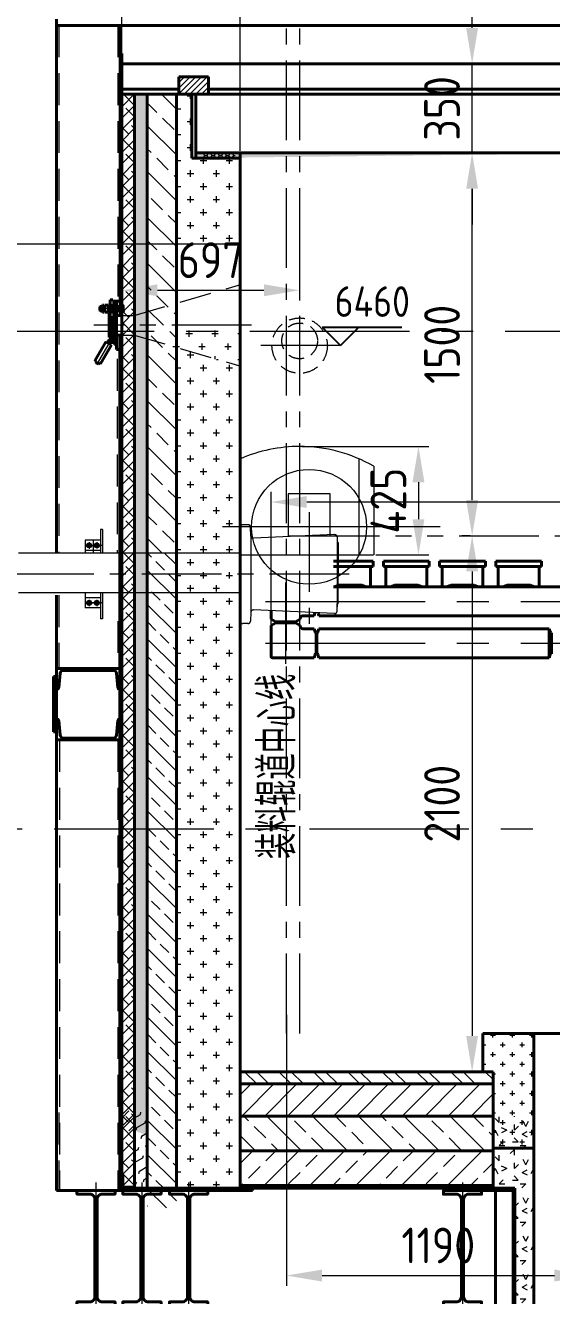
# Model space of a CAD drawing. Header units: millimetres. Extents: x 52110 to 400893, y -153728 to 31997.
# Drawn here: x 164825 to 166886, y -20958 to -15980 of the extents above; entities that cross this region are included whole.
import ezdxf
from ezdxf.enums import TextEntityAlignment as Align

# ---------------------------------------------------------------- set-up
doc = ezdxf.new("R2010")
doc.units = ezdxf.units.MM
doc.header["$LTSCALE"] = 500
for name, pattern in [('CENTER', [2, 1.25, -0.25, 0.25, -0.25]), ('DASHED2', [0.375, 0.25, -0.125]), ('PHANTOM2', [1.25, 0.625, -0.125, 0.125, -0.125, 0.125, -0.125])]:
    doc.linetypes.add(name, pattern=pattern)
for name, color, linetype, lineweight in [('2D', 4, 'PHANTOM2', 20), ('BIAOZHU', 3, 'Continuous', 25), ('POU', 4, 'Continuous', 20), ('SHI', 7, 'Continuous', 40), ('WEN', 3, 'Continuous', 20), ('XU', 6, 'DASHED2', 20), ('ZHONG', 1, 'CENTER', 20)]:
    doc.layers.add(name, color=color, linetype=linetype, lineweight=lineweight)
doc.styles.add('GB', font='gbenor.shx', dxfattribs={"bigfont": 'gbcbig.shx'})
doc.dimstyles.new('ISO-25$0', dxfattribs={"dimscale": 40, "dimtxt": 3.5, "dimasz": 3.5, "dimexe": 1, "dimexo": 0.2, "dimgap": 1.2, "dimtad": 1, "dimtoh": 1, "dimdec": 1, "dimzin": 9, "dimdsep": 46, "dimtxsty": 'GB', "dimcen": 0, "dimclrd": 3, "dimclre": 3, "dimclrt": 256, "dimadec": 0, "dimazin": 2, "dimtfac": 1, "dimtdec": 1, "dimtix": 1, "dimtmove": 0, "dimatfit": 3, "dimldrblk": 'DOTSMALL', "dimfxl": 0, "dimlwd": -1, "dimlwe": 20, "dimarcsym": 0})
pattern_1 = [(0, (-3197.093, -0.007), (50.8, 50.8), [25.4, -76.2]), (90, (-3184.393, -12.707), (-50.8, 50.8), [25.4, -76.2])]
pattern_2 = [(45, (-2252.093, -89595.41), (-22.4506403, 22.4506403), []), (135, (-2252.093, -89595.41), (-67.351921, 22.4506403), [79.375, -47.625])]
pattern_3 = [(135, (-3197.09, -0.007), (-89.80256, -89.80256), []), (135, (-3197.09, 89.8), (-89.80256, -89.80256), [63.5, -31.75])]

# ---------------------------------------------------------------- blocks, each defined once
blk = doc.blocks.new('A$C46F31751')
at = {"layer": 'POU'}
h = blk.add_hatch(dxfattribs=at)
h.set_pattern_fill('CROSS', color=256, scale=6, style=0)
h.set_pattern_definition([(0, (-168899.5, -68438.25), (38.1, 38.1), [19.05, -57.15]), (90, (-168889.977, -68447.775), (-38.1, 38.1), [19.05, -57.15])])
h.paths.add_polyline_path([(245, 1216.7), (45, 1216.7), (45, 1066.7), (85, 1066.7), (85, 766.7), (245, 766.7)])
h.paths.add_polyline_path([(985, 766.7), (1145, 766.7), (1145, 1066.7), (1185, 1066.7), (1185, 1216.7), (985, 1216.7)])
h = blk.add_hatch(dxfattribs=at)
h.set_pattern_fill('GEOL6', color=256, scale=150, style=0, pattern_type=2)
h.set_pattern_definition([(0, (-168869.5, -68370.25), (150, 150), [22.5, -60, 22.5, -45]), (0, (-168817, -68355.25), (150, 150), [22.5, -127.5]), (90, (-168809.5, -68310.25), (-150, 150), [22.5, -30, 22.5, -75]), (90, (-168869.5, -68280.25), (-150, 150), [22.5, -127.5]), (45, (-168809.5, -68310.25), (2e-14, 150), [22.5, -104.77922, 22.5, -62.352814]), (135, (-168794.5, -68355.25), (-150, 2e-14), [22.5, -83.56602, 22.5, -83.56602]), (225, (-168809.5, -68235.25), (-3e-14, -150), [22.5, -189.63203]), (225, (-168764.5, -68370.25), (-3e-14, -150), [22.5, -189.63203]), (26.56505, (-168779.5, -68325.25), (150, 6e-08), [22.5, -312.9102]), (63.43495, (-168764.5, -68295.25), (6e-08, 150), [22.5, -312.9102]), (116.56505, (-168764.5, -68295.25), (-6e-08, 150), [22.5, -312.9102]), (153.43495, (-168839.5, -68310.25), (-150, 6e-08), [22.5, -312.9102]), (206.56505, (-168839.5, -68310.25), (-150, -6e-08), [22.5, -312.9102]), (243.43495, (-168884.5, -68310.25), (-6e-08, -150), [22.5, -312.9102]), (296.56505, (-168884.5, -68310.25), (6e-08, -150), [22.5, -312.9102]), (333.43495, (-168779.5, -68325.25), (150, -6e-08), [22.5, -312.9102])])
h.paths.add_polyline_path([(245, 892.7), (85, 892.7), (85, 610.7), (170, 610.7), (170, 10.7), (245, 10.7)])
h.paths.add_polyline_path([(985, 10.7), (1060, 10.7), (1060, 610.7), (1145, 610.7), (1145, 892.7), (985, 892.7)])
at = {"layer": 'SHI'}
for p, q in [((45, 1216.7), (45, 1066.7)), ((395, 1216.7), (45, 1216.7)), ((245, 1216.7), (245, 15.7)), ((1185, 1216.7), (535, 1216.7)), ((985, 1216.7), (985, 15.7)), ((1185, 1216.7), (1185, 1066.7)), ((45, 1066.7), (85, 1066.7)), ((85, 1066.7), (85, 610.7)), ((1145, 1066.7), (1145, 610.7)), ((1185, 1066.7), (1145, 1066.7)), ((245, 766.7), (85, 766.7)), ((985, 766.7), (1145, 766.7)), ((-25, 610.7), (-25, 600.7)), ((-25, 610.7), (170, 610.7)), ((-25, 600.7), (164, 600.7)), ((94, 5.7), (94, 600.7)), ((164, 15.7), (164, 610.7)), ((170, 15.7), (170, 610.7)), ((1060, 15.7), (1060, 610.7)), ((1255, 610.7), (1060, 610.7)), ((1066, 15.7), (1066, 610.7)), ((1255, 600.7), (1066, 600.7)), ((1136, 5.7), (1136, 600.7)), ((1255, 610.7), (1255, 600.7)), ((395, 15.7), (94, 15.7)), ((395, 5.7), (94, 5.7)), ((1136, 15.7), (535, 15.7)), ((1136, 5.7), (535, 5.7)), ((844.5, 5.7), (1136, 5.7))]:
    blk.add_line(p, q, dxfattribs=at)
for points in [[(-35, 150.7), (40, 150.7), (40, 164.7), (-10.5, 164.7, -0.414214), (-30.5, 184.7), (-30.5, 566.7, -0.414214), (-10.5, 586.7), (40, 586.7), (40, 600.7), (-35, 600.7), (-110, 600.7), (-110, 586.7), (-59.5, 586.7, -0.414214), (-39.5, 566.7), (-39.5, 184.7, -0.414214), (-59.5, 164.7), (-110, 164.7), (-110, 150.7)], [(1265, 150.7), (1190, 150.7), (1190, 164.7), (1240.5, 164.7, 0.414214), (1260.5, 184.7), (1260.5, 566.7, 0.414214), (1240.5, 586.7), (1190, 586.7), (1190, 600.7), (1265, 600.7), (1340, 600.7), (1340, 586.7), (1289.5, 586.7, 0.414214), (1269.5, 566.7), (1269.5, 184.7, 0.414214), (1289.5, 164.7), (1340, 164.7), (1340, 150.7)]]:
    blk.add_lwpolyline(points, format="xyb", close=True, dxfattribs=at)
at = {"layer": 'ZHONG'}
for p, q in [((-35, 632.7), (-35, 118.3)), ((1265, 632.7), (1265, 118.3))]:
    blk.add_line(p, q, dxfattribs=at)
blk = doc.blocks.new('hk')
at = {"layer": 'SHI'}
for p, q in [((211379.2, 79596.7), (211199.2, 79596.7)), ((211199.2, 79596.7), (211199.2, 79576.7)), ((211199.2, 79596.7), (211199.2, 79576.7)), ((211379.2, 79596.7), (211379.2, 79576.7)), ((211379.2, 79576.7), (211199.2, 79576.7)), ((211209.2, 79576.7), (211209.2, 79496.7)), ((211369.2, 79576.7), (211369.2, 79496.7)), ((211229.2, 79496.7), (211209.2, 79496.7)), ((211229.2, 79496.7), (211244.2, 79502.7)), ((211334.2, 79502.7), (211244.2, 79502.7)), ((211349.2, 79496.7), (211334.2, 79502.7)), ((211349.2, 79496.7), (211369.2, 79496.7))]:
    blk.add_line(p, q, dxfattribs=at)
blk = doc.blocks.new('sl')
at = {"layer": 'SHI'}
for p, q in [((211843.72, 79696.7), (211687.72, 79696.7)), ((211843.72, 79696.7), (211843.72, 79676.7)), ((211843.72, 79676.7), (211687.72, 79676.7)), ((211833.72, 79676.7), (211833.72, 79596.7)), ((211687.72, 79596.7), (211774.22, 79596.7)), ((211693.72, 79596.7), (211708.72, 79602.7)), ((211703.72, 79596.7), (224473.72, 79596.7)), ((211798.72, 79602.7), (211708.72, 79602.7)), ((211813.72, 79596.7), (211798.72, 79602.7)), ((211813.72, 79596.7), (211833.72, 79596.7)), ((211919.22, 79596.7), (212374.22, 79596.7)), ((211443.72, 79502.18), (211443.72, 79470.09)), ((211615.78, 79494.55), (211612.6, 79482.7)), ((211627.81, 79494.02), (211630.84, 79482.7)), ((211627.81, 79494.02), (211630.84, 79482.7)), ((211461.72, 79459.7), (211443.72, 79470.09)), ((211461.72, 79455.7), (211443.72, 79445.31)), ((211443.72, 79445.31), (211443.72, 79323.7)), ((211461.72, 79459.7), (211539.72, 79459.7)), ((211463.72, 79459.7), (211461.72, 79459.7)), ((211461.72, 79455.7), (211539.72, 79455.7)), ((211463.72, 79455.7), (211461.72, 79455.7)), ((211537.72, 79459.7), (211539.72, 79459.7)), ((211537.72, 79455.7), (211539.72, 79455.7)), ((211539.72, 79459.7), (211557.72, 79470.09)), ((211539.72, 79455.7), (211557.72, 79445.31)), ((211557.72, 79470.09), (211557.72, 79472.7)), ((211557.72, 79442.7), (211557.72, 79445.31)), ((211567.72, 79482.7), (211612.6, 79482.7)), ((224473.72, 79482.7), (211630.84, 79482.7)), ((211612.6, 79432.7), (211567.72, 79432.7)), ((211615.93, 79420.28), (211612.6, 79432.7)), ((211620.72, 79334.7), (211620.72, 79416.7)), ((211622.72, 79334.7), (211622.72, 79416.7)), ((211622.72, 79334.7), (211622.72, 79416.7)), ((211627.52, 79420.28), (211630.84, 79432.7)), ((211627.52, 79420.28), (211630.84, 79432.7)), ((212533.6, 79432.7), (211630.84, 79432.7)), ((212536.86, 79420.53), (212533.6, 79432.7)), ((212536.86, 79420.53), (212533.6, 79432.7)), ((212533.6, 79432.7), (212533.6, 79318.7)), ((212541.72, 79334.7), (212541.72, 79416.7)), ((211448.72, 79318.7), (211612.6, 79318.7)), ((211615.93, 79331.12), (211612.6, 79318.7)), ((211627.52, 79331.12), (211630.84, 79318.7)), ((211627.52, 79331.12), (211630.84, 79318.7)), ((212533.6, 79318.7), (211630.84, 79318.7)), ((212536.86, 79330.87), (212533.6, 79318.7))]:
    blk.add_line(p, q, dxfattribs=at)
for centre, radius, start, end in [((211567.72, 79472.7), 10, 90, 180), ((211567.72, 79442.7), 10, 180, 270), ((211620.72, 79421.7), 5, 193.51865, 270), ((211622.72, 79421.7), 5, 270, 346.48135), ((211622.72, 79421.7), 5, 270, 346.48135), ((212541.72, 79421.7), 5, 193.51865, 270), ((212541.72, 79421.7), 5, 193.51865, 270), ((211448.72, 79323.7), 5, 180, 270), ((211620.72, 79329.7), 5, 90, 166.48135), ((211622.72, 79329.7), 5, 13.51865, 90), ((211622.72, 79329.7), 5, 13.51865, 90), ((212541.72, 79329.7), 5, 90, 166.48135)]:
    blk.add_arc(centre, radius, start, end, dxfattribs=at)
at = {"layer": 'ZHONG'}
for p, q in [((211500.72, 79614.26), (211500.72, 79301.73)), ((211500.72, 79596.7), (211500.72, 79294.96)), ((211434.03, 79375.7), (211628.65, 79375.7)), ((212494.45, 79375.7), (212893, 79375.7))]:
    blk.add_line(p, q, dxfattribs=at)
at = {"layer": 'ZHONG', "color": 1}
for p, q in [((211422.03, 79539.7), (224571.87, 79539.7)), ((211422.03, 79375.7), (224686.72, 79375.7))]:
    blk.add_line(p, q, dxfattribs=at)
at = {"layer": 'SHI'}
for p in [(684.52, 100), (904.52, 100), (1124.52, 100)]:
    blk.add_blockref('hk', p, dxfattribs=at)
blk = doc.blocks.new('zll')
at = {"layer": 'SHI'}
blk.add_lwpolyline([(166972.5, 60829.5), (166897.5, 60829.5), (166897.5, 60843.5), (166948, 60843.5, 0.414214), (166968, 60863.5), (166968, 61245.5, 0.414214), (166948, 61265.5), (166897.5, 61265.5), (166897.5, 61279.5), (166972.5, 61279.5), (167047.5, 61279.5), (167047.5, 61265.5), (166997, 61265.5, 0.414214), (166977, 61245.5), (166977, 60863.5, 0.414214), (166997, 60843.5), (167047.5, 60843.5), (167047.5, 60829.5)], format="xyb", close=True, dxfattribs=at)
at = {"layer": 'ZHONG'}
blk.add_line((166972.5, 61311.4), (166972.5, 60797), dxfattribs=at)
blk = doc.blocks.new('g11')
at = {"layer": '2D'}
for p, q in [((155271.4, 72638.8), (155263.4, 72638.8)), ((155263.4, 72638.8), (155263.4, 72546.3)), ((155271.4, 72638.8), (155271.4, 72546.3)), ((155810.4, 72647.9), (155810.4, 72281.1)), ((155203.4, 72596.4), (155203.4, 72546.3)), ((155263.4, 72596.4), (155203.4, 72596.4)), ((155206, 72576.4), (155230.8, 72576.4)), ((155218.4, 72588.8), (155218.4, 72562.2)), ((155232, 72576.4), (155264.7, 72576.4)), ((155236, 72576.4), (155260.8, 72576.4)), ((155263.4, 72556.3), (155203.4, 72556.3)), ((155271.4, 72554.6), (155271.4, 72546.3)), ((155203.4, 72390.8), (155203.4, 72331.1)), ((155263.4, 72390.8), (155263.4, 72288.8)), ((155271.4, 72390.8), (155271.4, 72288.8)), ((155263.4, 72371.3), (155203.4, 72371.3)), ((155263.4, 72331.1), (155203.4, 72331.1)), ((155271.4, 72288.8), (155263.4, 72288.8))]:
    blk.add_line(p, q, dxfattribs=at)
at = {"layer": '2D', "ltscale": 10}
for p, q in [((155810.4, 72533.3), (155810.4, 72633.3)), ((155840.8, 72657.3), (155820.4, 72657.3)), ((155852.4, 72611.8), (155850.8, 72647.7)), ((155852.4, 72612.3), (155852.3, 72313.1)), ((156179.9, 72618.3), (155862.5, 72604.3)), ((156190.2, 72610.1), (156190.3, 72587.3)), ((156190.2, 72610.1), (156190.3, 72335.3)), ((156194.3, 72587.3), (156190.2, 72587.3)), ((156194.3, 72587.3), (156194.3, 72537.3)), ((155810.4, 72546.1), (154942.4, 72546.2)), ((156194.3, 72537.3), (156194.3, 72467.3)), ((156194.3, 72397.3), (156194.3, 72467.3)), ((155810.4, 72390.8), (154942.4, 72390.8)), ((156194.3, 72347.3), (156194.3, 72397.3)), ((156179.9, 72309.2), (155862.5, 72323.3)), ((156194.3, 72347.3), (156190.2, 72347.3)), ((156190.3, 72318.2), (156190.3, 72347.3)), ((155852.4, 72315.8), (155850.8, 72279.8)), ((155840.8, 72270.3), (155820.4, 72270.3))]:
    blk.add_line(p, q, dxfattribs=at)
at = {"layer": '2D'}
for points in [[(155223.6, 72585.4), (155228.8, 72576.4), (155223.6, 72567.4), (155213.2, 72567.4), (155208, 72576.4), (155213.2, 72585.4)], [(155253.6, 72585.4), (155258.8, 72576.4), (155253.6, 72567.4), (155243.2, 72567.4), (155238, 72576.4), (155243.2, 72585.4)], [(155223.6, 72360.1), (155228.8, 72351.1), (155223.6, 72342.1), (155213.2, 72342.1), (155208, 72351.1), (155213.2, 72360.1)], [(155253.6, 72360.1), (155258.8, 72351.1), (155253.6, 72342.1), (155243.2, 72342.1), (155238, 72351.1), (155243.2, 72360.1)]]:
    blk.add_lwpolyline(points, close=True, dxfattribs=at)
for centre, radius in [((155218.4, 72576.4), 9), ((155218.4, 72576.4), 5.1), ((155248.4, 72576.4), 9), ((155248.4, 72576.4), 5.1), ((155218.4, 72351.1), 9), ((155218.4, 72351.1), 5.1), ((155248.4, 72351.1), 9), ((155248.4, 72351.1), 5.1)]:
    blk.add_circle(centre, radius, dxfattribs=at)
at = {"layer": '2D', "ltscale": 10}
for centre, radius, start, end in [((155820.4, 72647.2), 10, 90.1093, 184.2109), ((155840.8, 72647.3), 10, 2.5, 90), ((155862.6, 72614.8), 10.5, 193.5199, 271.9703), ((156180.5, 72608.5), 9.8, 7.7743, 93.5901), ((155862.6, 72312.8), 10.5, 88.0297, 166.4801), ((155820.4, 72280.3), 10, 175.7891, 269.8907), ((155840.8, 72280.3), 10, 270, 357.5), ((156180.5, 72319), 9.8, 266.4099, 352.2257)]:
    blk.add_arc(centre, radius, start, end, dxfattribs=at)
at = {"layer": '2D'}
for centre in [(155218.4, 72576.4), (155248.4, 72576.4), (155218.4, 72351.1), (155248.4, 72351.1)]:
    blk.add_arc(centre, 6, 0, 270, dxfattribs=at)
at = {"layer": 'ZHONG', "color": 1, "ltscale": 0.5}
for p, q in [((156080.3, 72706.5), (156080.3, 72225.7)), ((156237.3, 72463.8), (153335.6, 72463.8))]:
    blk.add_line(p, q, dxfattribs=at)
at = {"layer": 'ZHONG'}
for p, q in [((155202, 72576.4), (155234.7, 72576.4)), ((155218.4, 72588.8), (155218.4, 72566.4)), ((155218.4, 72588.8), (155218.4, 72564)), ((155268.6, 72576.4), (155226.9, 72576.4)), ((155234.8, 72596.4), (155234.8, 72546.3)), ((155248.4, 72588.8), (155248.4, 72564)), ((155248.4, 72588.1), (155248.4, 72564)), ((155218.4, 72566.4), (155218.4, 72562.2)), ((155202, 72351.1), (155234.7, 72351.1)), ((155206, 72351.1), (155230.8, 72351.1)), ((155218.4, 72363.5), (155218.4, 72338.7)), ((155271.4, 72351.1), (155226.9, 72351.1)), ((155248.4, 72363.5), (155248.4, 72338.7)), ((155248.4, 72363.5), (155248.4, 72338.7))]:
    blk.add_line(p, q, dxfattribs=at)
blk = doc.blocks.new('*D1207')
at = {"layer": 'Defpoints', "color": 0}
for p in [(186682.4, -14216.2), (186682.4, -14769.6), (165202.4, -16230.5)]:
    blk.add_point(p, dxfattribs=at)
at = {"layer": 'WEN', "color": 3, "linetype": 'ByBlock', "lineweight": 20}
for p, q in [((165202.4, -16222.5), (165202.4, -14176.2)), ((186682.4, -14761.6), (186682.4, -14176.2))]:
    blk.add_line(p, q, dxfattribs=at)
at = {"layer": 'WEN', "color": 3, "linetype": 'ByBlock'}
blk.add_line((165342.4, -14216.2), (186542.4, -14216.2), dxfattribs=at)
at = {"layer": 'WEN', "color": 3}
for points in [[(165342.4, -14192.8), (165342.4, -14239.5), (165202.4, -14216.2)], [(186542.4, -14192.8), (186542.4, -14239.5), (186682.4, -14216.2)]]:
    blk.add_solid(points, dxfattribs=at)
at = {"layer": 'WEN', "insert": (175942.4, -14093.5), "char_height": 140, "attachment_point": 5, "style": 'GB'}
blk.add_mtext('21480（砌体尺寸）', dxfattribs=at)
blk = doc.blocks.new('_DotSmall')
at = {"color": 0, "linetype": 'ByBlock', "const_width": 0.5}
blk.add_lwpolyline([(-0.0625, 0, 1), (0.0625, 0, 1)], format="xyb", close=True, dxfattribs=at)
blk = doc.blocks.new('*D1209')
at = {"layer": 'Defpoints', "color": 0}
for p in [(166575.1, -16480.5), (166575.1, -16480.5), (166575.1, -17980.4)]:
    blk.add_point(p, dxfattribs=at)
at = {"layer": 'WEN', "color": 3, "linetype": 'ByBlock', "lineweight": 20}
for p, q in [((166567.1, -16480.5), (166535.1, -16480.5)), ((166583.1, -17980.4), (166615.1, -17980.4))]:
    blk.add_line(p, q, dxfattribs=at)
at = {"layer": 'WEN', "color": 3, "linetype": 'ByBlock'}
blk.add_line((166575.1, -17840.4), (166575.1, -16620.5), dxfattribs=at)
at = {"layer": 'WEN', "color": 3}
for points in [[(166551.8, -16620.5), (166598.4, -16620.5), (166575.1, -16480.5)], [(166551.8, -17840.4), (166598.4, -17840.4), (166575.1, -17980.4)]]:
    blk.add_solid(points, dxfattribs=at)
at = {"layer": 'WEN', "insert": (166457.1, -17230.4), "char_height": 140, "attachment_point": 5, "rotation": 90, "style": 'GB'}
blk.add_mtext('1500', dxfattribs=at)
blk = doc.blocks.new('*D1210')
at = {"layer": 'Defpoints', "color": 0}
for p in [(166575.1, -17980.4), (166575.1, -20080.5), (166617.4, -20080.5)]:
    blk.add_point(p, dxfattribs=at)
at = {"layer": 'WEN', "color": 3, "linetype": 'ByBlock', "lineweight": 20}
for p, q in [((166567.1, -17980.4), (166535.1, -17980.4)), ((166609.4, -20080.5), (166535.1, -20080.5))]:
    blk.add_line(p, q, dxfattribs=at)
at = {"layer": 'WEN', "color": 3, "linetype": 'ByBlock'}
blk.add_line((166575.1, -18120.4), (166575.1, -19940.5), dxfattribs=at)
at = {"layer": 'WEN', "color": 3}
for points in [[(166551.8, -18120.4), (166598.4, -18120.4), (166575.1, -17980.4)], [(166551.8, -19940.5), (166598.4, -19940.5), (166575.1, -20080.5)]]:
    blk.add_solid(points, dxfattribs=at)
at = {"layer": 'WEN', "insert": (166457.1, -19030.4), "char_height": 140, "attachment_point": 5, "rotation": 90, "style": 'GB'}
blk.add_mtext('2100', dxfattribs=at)
blk = doc.blocks.new('*D1211')
at = {"layer": 'Defpoints', "color": 0}
for p in [(165899.4, -17630.4), (166189.4, -18055.4), (166364.9, -18055.4)]:
    blk.add_point(p, dxfattribs=at)
at = {"layer": 'WEN', "color": 3, "linetype": 'ByBlock', "lineweight": 20}
for p, q in [((165907.4, -17630.4), (166404.9, -17630.4)), ((166197.4, -18055.4), (166404.9, -18055.4))]:
    blk.add_line(p, q, dxfattribs=at)
at = {"layer": 'WEN', "color": 3, "linetype": 'ByBlock'}
blk.add_line((166364.9, -17770.4), (166364.9, -17915.4), dxfattribs=at)
at = {"layer": 'WEN', "color": 3}
for points in [[(166341.6, -17770.4), (166388.2, -17770.4), (166364.9, -17630.4)], [(166341.6, -17915.4), (166388.2, -17915.4), (166364.9, -18055.4)]]:
    blk.add_solid(points, dxfattribs=at)
at = {"layer": 'WEN', "insert": (166246.9, -17842.9), "char_height": 140, "attachment_point": 5, "rotation": 90, "style": 'GB'}
blk.add_mtext('425', dxfattribs=at)
blk = doc.blocks.new('正标高')
at = {"layer": 'BIAOZHU'}
for p, q in [((-2.4, 2.4), (8, 2.4)), ((-2.4, 2.4), (0, 0)), ((2.4, 2.4), (0, 0))]:
    blk.add_line(p, q, dxfattribs=at)
at = {"layer": 'BIAOZHU', "style": 'GB'}
blk.add_attdef('1000', (-0.7624, 3.76), '', height=4, dxfattribs=at)
at = {"layer": 'BIAOZHU', "style": 'GB', "flags": 10}
blk.add_attdef('+', (-3.12, 3.76), '', height=4, dxfattribs=at)
blk = doc.blocks.new('*D1213')
at = {"layer": 'Defpoints', "color": 0}
for p in [(166575.1, -16130.5), (166575.1, -16130.5), (166575.1, -16480.5)]:
    blk.add_point(p, dxfattribs=at)
at = {"layer": 'WEN', "color": 3, "linetype": 'ByBlock'}
for p, q in [((166575.1, -15990.5), (166575.1, -15850.5)), ((166575.1, -16480.5), (166575.1, -16130.5)), ((166575.1, -16620.5), (166575.1, -16760.5))]:
    blk.add_line(p, q, dxfattribs=at)
at = {"layer": 'WEN', "color": 3, "linetype": 'ByBlock', "lineweight": 20}
for p, q in [((166567.1, -16130.5), (166535.1, -16130.5)), ((166567.1, -16480.5), (166535.1, -16480.5))]:
    blk.add_line(p, q, dxfattribs=at)
at = {"layer": 'WEN', "color": 3}
for points in [[(166551.8, -15990.5), (166598.4, -15990.5), (166575.1, -16130.5)], [(166551.8, -16620.5), (166598.4, -16620.5), (166575.1, -16480.5)]]:
    blk.add_solid(points, dxfattribs=at)
at = {"layer": 'WEN', "insert": (166457.1, -16305.5), "char_height": 140, "attachment_point": 5, "rotation": 90, "style": 'GB'}
blk.add_mtext('350', dxfattribs=at)
blk = doc.blocks.new('*D1214')
at = {"layer": 'Defpoints', "color": 0}
for p in [(165847.4, -19849.4), (167037.4, -19991.5), (167037.4, -20879.4)]:
    blk.add_point(p, dxfattribs=at)
at = {"layer": 'WEN', "color": 3, "linetype": 'ByBlock', "lineweight": 20}
for p, q in [((165847.4, -19857.4), (165847.4, -20919.4)), ((167037.4, -19999.5), (167037.4, -20919.4))]:
    blk.add_line(p, q, dxfattribs=at)
at = {"layer": 'WEN', "color": 3, "linetype": 'ByBlock'}
blk.add_line((165987.4, -20879.4), (166897.4, -20879.4), dxfattribs=at)
at = {"layer": 'WEN', "color": 3}
for points in [[(165987.4, -20856), (165987.4, -20902.7), (165847.4, -20879.4)], [(166897.4, -20856), (166897.4, -20902.7), (167037.4, -20879.4)]]:
    blk.add_solid(points, dxfattribs=at)
at = {"layer": 'WEN', "insert": (166442.4, -20761.4), "char_height": 140, "attachment_point": 5, "style": 'GB'}
blk.add_mtext('1190', dxfattribs=at)
blk = doc.blocks.new('*D1226')
at = {"layer": 'Defpoints', "color": 0}
for p in [(165202.4, -16864.7), (165899.4, -16864.7), (165899.4, -17018.5)]:
    blk.add_point(p, dxfattribs=at)
at = {"layer": 'WEN', "color": 3, "linetype": 'ByBlock', "lineweight": 20}
for p, q in [((165202.4, -16872.7), (165202.4, -17058.5)), ((165899.4, -16872.7), (165899.4, -17058.5))]:
    blk.add_line(p, q, dxfattribs=at)
at = {"layer": 'WEN', "color": 3, "linetype": 'ByBlock'}
blk.add_line((165342.4, -17018.5), (165759.4, -17018.5), dxfattribs=at)
at = {"layer": 'WEN', "color": 3}
for points in [[(165342.4, -16995.1), (165342.4, -17041.8), (165202.4, -17018.5)], [(165759.4, -16995.1), (165759.4, -17041.8), (165899.4, -17018.5)]]:
    blk.add_solid(points, dxfattribs=at)
at = {"layer": 'WEN', "insert": (165550.9, -16900.5), "char_height": 140, "attachment_point": 5, "style": 'GB'}
blk.add_mtext('697', dxfattribs=at)
blk = doc.blocks.new('*D1228')
at = {"layer": 'Defpoints', "color": 0}
for p in [(165666.4, -15468), (165666.4, -16480.5), (186217.4, -16480.5)]:
    blk.add_point(p, dxfattribs=at)
at = {"layer": 'WEN', "color": 3, "linetype": 'ByBlock', "lineweight": 20}
for p, q in [((165666.4, -16472.5), (165666.4, -15428)), ((186217.4, -16472.5), (186217.4, -15428))]:
    blk.add_line(p, q, dxfattribs=at)
at = {"layer": 'WEN', "color": 3, "linetype": 'ByBlock'}
blk.add_line((186077.4, -15468), (165806.4, -15468), dxfattribs=at)
at = {"layer": 'WEN', "color": 3}
for points in [[(165806.4, -15444.6), (165806.4, -15491.3), (165666.4, -15468)], [(186077.4, -15444.6), (186077.4, -15491.3), (186217.4, -15468)]]:
    blk.add_solid(points, dxfattribs=at)
at = {"layer": 'WEN', "insert": (175941.9, -15350), "char_height": 140, "attachment_point": 5, "style": 'GB'}
blk.add_mtext('20551', dxfattribs=at)
blk = doc.blocks.new('*D1230')
at = {"layer": 'Defpoints', "color": 0}
for p in [(165787.4, -17848.1), (173872.4, -17822.3), (165787.4, -18392.6)]:
    blk.add_point(p, dxfattribs=at)
at = {"layer": 'WEN', "color": 3, "linetype": 'ByBlock', "lineweight": 20}
for p, q in [((165787.4, -18384.6), (165787.4, -17808.1)), ((173872.4, -17830.3), (173872.4, -17888.1))]:
    blk.add_line(p, q, dxfattribs=at)
at = {"layer": 'WEN', "color": 3, "linetype": 'ByBlock'}
blk.add_line((173732.4, -17848.1), (165927.4, -17848.1), dxfattribs=at)
at = {"layer": 'WEN', "color": 3}
for points in [[(165927.4, -17824.7), (165927.4, -17871.4), (165787.4, -17848.1)], [(173732.4, -17824.7), (173732.4, -17871.4), (173872.4, -17848.1)]]:
    blk.add_solid(points, dxfattribs=at)
at = {"layer": 'WEN', "insert": (169829.9, -17730.1), "char_height": 140, "attachment_point": 5, "style": 'GB'}
blk.add_mtext('8085', dxfattribs=at)

msp = doc.modelspace()

# ---------------------------------------------------------------- hatches: boundary and pattern name
at = {"layer": 'POU'}
h = msp.add_hatch(dxfattribs=at)
h.set_pattern_fill('ANSI31', color=256, scale=5, style=0)
h.set_pattern_definition([(45, (-24092.093, -89495.409), (-11.2253202, 11.2253202), [])])
h.paths.add_polyline_path([(165426.40863, -16182.45131), (165426.40863, -16250.45131), (165542.40863, -16250.45131), (165542.40863, -16182.45131)])
h = msp.add_hatch(dxfattribs=at)
h.set_pattern_fill('ANSI38', color=256, scale=10, style=0)
h.set_pattern_definition(pattern_2)
h.paths.add_polyline_path([(165252.40881, -16250.45131), (165202.40863, -16250.45131), (165202.40863, -17076.5949), (165210.40863, -17076.5949), (165212.40863, -17080.05901), (165212.40863, -17100.84362), (165210.40863, -17104.30772), (165202.40863, -17104.30772), (165202.40863, -17116.95131), (165251.40863, -17116.95131), (165252.40881, -17116.68331)])
h.paths.add_polyline_path([(165212.40863, -17080.05901), (165210.40863, -17076.5949), (165202.40863, -17076.5949), (165202.40863, -17090.45131), (165212.40863, -17090.45131)], flags=17)
h.paths.add_polyline_path([(165212.40863, -17090.45131), (165202.40863, -17090.45131), (165202.40863, -17098.45131), (165202.40863, -17104.30772), (165210.40863, -17104.30772), (165212.40863, -17100.84362)], flags=17)
h.paths.add_polyline_path([(165251.40863, -17116.95131), (165202.40863, -17116.95131), (165202.40863, -17155.45131), (165251.40863, -17155.45131)])
h.paths.add_polyline_path([(165251.40863, -17155.45131), (165202.40863, -17155.45131), (165202.40863, -17193.95131), (165251.40863, -17193.95131)])
h.paths.add_polyline_path([(165252.40881, -17194.21931), (165251.40863, -17193.95131), (165202.40863, -17193.95131), (165202.40863, -17900.587), (165252.40881, -17900.587)])
h.paths.add_polyline_path([(165252.40881, -17900.587), (165202.40863, -17900.587), (165202.40863, -18037.587), (165252.40881, -18037.587)])
h.paths.add_polyline_path([(165252.40881, -18037.587), (165202.40863, -18037.587), (165202.40863, -18048.18009), (165252.40881, -18048.18975)])
h.paths.add_polyline_path([(165252.40881, -18048.18975), (165202.40863, -18048.18009), (165202.40863, -18130.587), (165252.40881, -18130.587)])
h.paths.add_polyline_path([(165252.40881, -18130.587), (165202.40863, -18130.587), (165202.40863, -18203.587), (165252.40881, -18203.587)])
h.paths.add_polyline_path([(165252.40881, -18203.587), (165202.40863, -18203.587), (165202.40863, -18223.587), (165252.40881, -18223.587)])
h.paths.add_polyline_path([(165252.40881, -18223.587), (165202.40863, -18223.587), (165202.40863, -18360.587), (165252.40881, -18360.587)])
h = msp.add_hatch(dxfattribs=at)
h.set_pattern_fill('FLEX', color=256, scale=3, angle=30, style=0)
h.set_pattern_definition([(30, (-2252.093, -89495.409), (-9.525, 16.497784), [19.05, -19.05]), (75, (-2235.596, -89485.884), (-9.5250041, 16.4977911), [4.7625, -17.41578, 4.7625, -26.94078])])
h.paths.add_polyline_path([(165302.40881, -17155.45131), (165302.40881, -16250.45131), (165252.40881, -16250.45131), (165252.40881, -17155.45131)])
h.paths.add_polyline_path([(165302.40881, -18048.19942), (165302.40881, -17155.45131), (165252.40881, -17155.45131), (165252.40881, -18048.18975)])
h.paths.add_polyline_path([(165302.40881, -18130.587), (165302.40881, -18048.19942), (165252.40881, -18048.18975), (165252.40881, -18130.587)])
h.paths.add_polyline_path([(165302.40881, -18203.587), (165302.40881, -18130.587), (165252.40881, -18130.587), (165252.40881, -18203.587)])
h.paths.add_polyline_path([(165302.40881, -20329.33269), (165302.40881, -18203.587), (165252.40881, -18203.587), (165252.40881, -20312.45131)])
h = msp.add_hatch(dxfattribs=at)
h.set_pattern_fill('HONEY', color=256, scale=3, style=0)
h.set_pattern_definition([(0, (-2308.093, -89121.161), (14.2875, 8.24889), [9.525, -19.05]), (120, (-2308.093, -89121.161), (-14.2874983, 8.24889296), [9.525, -19.05]), (60, (-2308.093, -89121.161), (1.7e-06, 16.49778296), [-19.05, 9.525])])
h.paths.add_polyline_path([(165512.40863, -16480.45131), (165512.40863, -16500.45131), (165646.40863, -16500.45131), (165646.40863, -16480.45131)])
h = msp.add_hatch(dxfattribs=at)
h.set_pattern_fill('CROSS', color=256, scale=8, style=0)
h.set_pattern_definition([(0, (-2288.093, -89121.16), (50.8, 50.8), [25.4, -76.2]), (90, (-2275.393, -89133.86), (-50.8, 50.8), [25.4, -76.2])])
h.paths.add_polyline_path([(165666.40863, -17155.45131), (165380.40881, -17155.45131), (165380.40881, -17238.16298), (165666.40863, -17314.7964)])
h = msp.add_hatch(dxfattribs=at)
h.set_pattern_fill('ANSI33', color=256, scale=15, angle=90, style=0)
h.set_pattern_definition([(135, (-2252.09, -89121.16), (-67.35192, -67.35192), []), (135, (-2252.09, -89053.81), (-67.35192, -67.35192), [47.625, -23.8125])])
h.paths.add_polyline_path([(165416.40881, -18048.22147), (165302.40881, -18048.19942), (165302.40881, -18130.587), (165416.40881, -18130.587)])
h.paths.add_polyline_path([(165416.40881, -18130.587), (165302.40881, -18130.587), (165302.40881, -18203.587), (165416.40881, -18203.587)])
h.paths.add_polyline_path([(165416.40881, -18223.587), (165302.40881, -18223.587), (165302.40881, -18360.587), (165416.40881, -18360.587)])
h.paths.add_polyline_path([(165416.40881, -18203.587), (165302.40881, -18203.587), (165302.40881, -18223.587), (165416.40881, -18223.587)])
h.paths.add_polyline_path([(165416.40881, -18360.587), (165302.40881, -18360.587), (165302.40881, -20614.45131), (165416.40881, -20614.45131)])
h = msp.add_hatch(dxfattribs=at)
h.set_pattern_fill('ANSI38', color=256, scale=10, style=0)
h.set_pattern_definition(pattern_2)
h.paths.add_polyline_path([(165202.40863, -20312.45131), (165252.40881, -20312.45131), (165252.40881, -18360.587), (165202.40863, -18360.587)])
h = msp.add_hatch(dxfattribs=at)
h.set_pattern_fill('ANSI38', color=256, scale=10, style=0)
h.set_pattern_definition([(45, (-2252.093, -89517.41), (-22.4506403, 22.4506403), []), (135, (-2252.093, -89517.41), (-67.351921, 22.4506403), [79.375, -47.625])])
h.paths.add_polyline_path([(165202.40863, -20486.45819), (165206.40881, -20486.45819), (165206.40881, -20526.95819, 0.4142135624), (165211.90881, -20532.45819), (165252.40881, -20532.45819), (165252.40881, -20234.45131), (165202.40863, -20234.45131)])
h = msp.add_hatch(dxfattribs=at)
h.set_pattern_fill('FLEX', color=256, scale=6, angle=30, style=0)
h.set_pattern_definition([(30, (-2252.093, -89517.41), (-19.05, 32.995568), [38.1, -38.1]), (75, (-2219.098, -89498.36), (-19.0500082, 32.995582), [9.525, -34.83156, 9.525, -53.88156])])
h.paths.add_polyline_path([(165302.40881, -20234.45131), (165252.40881, -20234.45131), (165252.40881, -20536.45131), (165302.40881, -20536.45131)])
at = {"layer": 'WEN'}
h = msp.add_hatch(dxfattribs=at)
h.set_pattern_fill('HEX', color=256, scale=10, style=0)
h.set_pattern_definition([(0, (-3197.093, -0.007), (0, 54.9926), [31.75, -63.5]), (120, (-3197.093, -0.007), (-47.624989, -27.4963), [31.75, -63.5]), (60, (-3165.343, -0.007), (-47.624989, 27.4963), [31.75, -63.5])])
edge = h.paths.add_edge_path()
edge.add_line((186321.40863, -16230.45131), (165542.40863, -16230.45131))
edge.add_line((186682.40863, -16130.45131), (165492.40863, -16130.45131))
h = msp.add_hatch(dxfattribs=at)
h.set_pattern_fill('ANSI33', color=256, scale=20, angle=90, style=0)
h.set_pattern_definition(pattern_3)
h.paths.add_polyline_path([(165416.40881, -17241.97981), (165302.40881, -17208.79652), (165302.40881, -18048.21027), (165416.40881, -18048.23231)])
h.paths.add_polyline_path([(165416.40881, -17068.92281), (165302.40881, -17102.1061), (165302.40881, -17155.45131), (165416.40881, -17155.45131)])
h.paths.add_polyline_path([(165416.40881, -17180.44466), (165302.40881, -17180.44466), (165302.40881, -17208.79652), (165416.40881, -17241.97981)])
h.paths.add_polyline_path([(165416.40881, -16839.68029, -0.4142135624), (165413.90881, -16837.18029), (165304.90881, -16837.18029, -0.4142135624), (165302.40881, -16839.68029), (165302.40881, -17102.1061), (165416.40881, -17068.92281)])
h.paths.add_polyline_path([(165416.40881, -16250.45131), (165302.40881, -16250.45131), (165302.40881, -16834.68029, -0.4142135624), (165304.90881, -16837.18029), (165413.90881, -16837.18029, -0.4142135624), (165416.40881, -16834.68029)])
h = msp.add_hatch(dxfattribs=at)
h.set_pattern_fill('CROSS', color=256, scale=8, style=0)
h.set_pattern_definition(pattern_1)
h.paths.add_polyline_path([(165666.40863, -16500.45131), (165476.40863, -16500.45131), (165476.40863, -16250.45131), (165416.40881, -16250.45131), (165416.40881, -16834.68029, -0.4142135624), (165418.90881, -16837.18029), (165663.90863, -16837.18029, -0.4142135624), (165666.40863, -16834.68029)])
h.paths.add_polyline_path([(165666.40863, -17314.75013), (165416.40881, -17241.97981), (165416.40881, -19130.44466), (165666.40863, -19130.44466)])
h.paths.add_polyline_path([(165666.40863, -19130.44466), (165416.40881, -19130.44466), (165416.40881, -20536.45234), (165666.40863, -20536.45354)])
h = msp.add_hatch(dxfattribs=at)
h.set_pattern_fill('CROSS', color=256, scale=8, style=0)
h.set_pattern_definition(pattern_1)
edge = h.paths.add_edge_path()
edge.add_line((186387.40863, -16480.45131), (165492.40863, -16480.45131))
edge.add_line((165492.40863, -16250.45131), (165492.40863, -16500.45131))
edge.add_line((186387.40863, -16250.45131), (165492.40863, -16250.45131))
edge.add_line((186387.40863, -16480.45131), (186387.40863, -16250.45131))
h = msp.add_hatch(dxfattribs=at)
h.set_pattern_fill('STEEL', color=256, scale=30, angle=90, style=0)
h.set_pattern_definition([(135, (-3197.09, -0.007), (-67.35192, -67.35192), []), (135, (-3244.72, -0.007), (-67.35192, -67.35192), [])])
h.paths.add_polyline_path([(166657.40863, -20080.45131), (165666.40863, -20080.45131), (165666.40863, -20128.45131), (166657.40863, -20128.45829)])
h = msp.add_hatch(dxfattribs=at)
h.set_pattern_fill('ANSI31', color=256, scale=20, style=0)
h.set_pattern_definition([(45, (-3197.093, -0.007), (-44.90128, 44.90128), [])])
h.paths.add_polyline_path([(166657.40863, -20128.45829), (165666.40863, -20128.45131), (165666.40863, -20254.45131), (166657.40863, -20254.45829)])
h = msp.add_hatch(dxfattribs=at)
h.set_pattern_fill('ANSI33', color=256, scale=20, angle=90, style=0)
h.set_pattern_definition(pattern_3)
h.paths.add_polyline_path([(166657.40863, -20254.45829), (165666.40863, -20254.45131), (165666.40863, -20390.45131), (166657.40863, -20390.45829)])
h = msp.add_hatch(dxfattribs=at)
h.set_pattern_fill('ANSI33', color=256, scale=20, style=0)
h.set_pattern_definition([(45, (-3197.09, -0.007), (-89.80256, 89.80256), []), (45, (-3107.29, -0.007), (-89.80256, 89.80256), [63.5, -31.75])])
h.paths.add_polyline_path([(166657.40863, -20390.45829), (165666.40863, -20390.45131), (165666.40863, -20526.45131), (166657.40863, -20526.45829)])

# ---------------------------------------------------------------- linework, layer by layer
at = {"layer": '2D'}
msp.add_line((165899.40863, -17980.44466), (185927.35102, -17980.44466), dxfattribs=at)
msp.add_lwpolyline([(165853.80863, -17980.44466), (166018.80863, -17980.44466), (166018.80863, -17815.44466), (165853.80863, -17815.44466)], close=True, dxfattribs=at)
at = {"layer": 'BIAOZHU', "const_width": 5}
for points in [[(165199.90863, -16837.18029, 1), (165204.90863, -16837.18029, 1)], [(165249.90881, -16837.18029, 1), (165254.90881, -16837.18029, 1)], [(165299.90881, -16837.18029, 1), (165304.90881, -16837.18029, 1)], [(165413.90881, -16837.18029, 1), (165418.90881, -16837.18029, 1)], [(165663.90863, -16837.18029, 1), (165668.90863, -16837.18029, 1)]]:
    msp.add_lwpolyline(points, format="xyb", close=True, dxfattribs=at)
at = {"layer": 'SHI'}
for p, q in [((164946.40863, -15955.45131), (164946.40863, -18047.95131)), ((165196.40863, -15980.45131), (165196.40863, -17082.45131)), ((165202.40863, -16090.44079), (165196.40863, -16090.44079)), ((165202.40863, -16090.44079), (165202.40863, -20546.45829)), ((165584.40863, -16130.45131), (166209.40863, -16130.45131)), ((165847.40863, -16130.45131), (165664.40863, -16130.45131)), ((165859.40863, -16130.45131), (165666.40863, -16130.45131)), ((166129.40863, -16130.45131), (165939.40863, -16130.45131)), ((165542.40863, -16250.45131), (165542.40863, -16182.45131)), ((165426.40863, -16230.45131), (165202.40863, -16230.45131)), ((165252.40881, -20546.45829), (165252.40881, -16250.45131)), ((165302.40881, -20546.45829), (165302.40881, -16250.45131)), ((165416.40881, -20546.45829), (165416.40881, -16250.45131)), ((165666.40863, -16480.45131), (165666.40863, -20536.45131)), ((165157.40863, -17055.45131), (165157.40863, -17077.95131)), ((165157.40863, -17055.45131), (165167.40863, -17055.45131)), ((165167.40863, -17055.45131), (165167.40863, -17060.45131)), ((165167.40863, -17060.45131), (165170.90863, -17060.45131)), ((165170.90863, -17060.45131), (165170.90863, -17077.95131)), ((165173.40863, -17060.45131), (165173.40863, -17077.95131)), ((165173.40863, -17060.45131), (165181.40863, -17060.45131)), ((165173.40863, -17060.45131), (165176.90863, -17060.45131)), ((165181.40863, -17060.45131), (165181.40863, -17082.45131)), ((165181.40863, -17060.45131), (165181.40863, -17082.45131)), ((165181.40863, -17060.45131), (165196.40863, -17060.45131)), ((165196.40863, -17060.45131), (165196.40863, -17082.45131)), ((165118.00884, -17082.45131), (165116.90884, -17083.55131)), ((165116.90884, -17097.35131), (165116.90884, -17083.55131)), ((165116.90884, -17097.35131), (165118.00884, -17098.45131)), ((165124.73249, -17082.45131), (165118.00884, -17082.45131)), ((165124.73249, -17098.45131), (165118.00884, -17098.45131)), ((165124.73249, -17080.05901), (165126.73249, -17076.5949)), ((165124.73249, -17080.05901), (165124.73249, -17100.84362)), ((165124.73249, -17100.84362), (165126.73249, -17104.30772)), ((165126.73249, -17076.5949), (165133.50863, -17076.5949)), ((165126.73249, -17104.30772), (165133.50863, -17104.30772)), ((165135.50863, -17080.05901), (165133.50863, -17076.5949)), ((165135.50863, -17100.84362), (165133.50863, -17104.30772)), ((165135.50863, -17080.05901), (165137.50863, -17076.5949)), ((165135.50863, -17080.05901), (165135.50863, -17100.84362)), ((165135.50863, -17100.84362), (165137.50863, -17104.30772)), ((165137.50863, -17076.5949), (165148.40863, -17076.5949)), ((165137.50863, -17104.30772), (165148.40863, -17104.30772)), ((165150.40863, -17080.05901), (165148.40863, -17076.5949)), ((165150.40863, -17100.84362), (165148.40863, -17104.30772)), ((165150.40863, -17105.45131), (165150.40863, -17075.45131)), ((165150.40863, -17075.45131), (165153.40863, -17075.45131)), ((165150.40863, -17080.05901), (165150.40863, -17100.84362)), ((165150.40863, -17105.45131), (165153.40863, -17105.45131)), ((165152.40863, -17108.45131), (165157.40863, -17108.45131)), ((165152.40863, -17108.45131), (165152.40863, -17155.45131)), ((165153.40863, -17105.45131), (165153.40863, -17075.45131)), ((165153.40863, -17075.95131), (165157.40863, -17075.95131)), ((165153.40863, -17075.95131), (165153.40863, -17104.95131)), ((165202.40863, -17082.45131), (165153.40863, -17082.45131)), ((165202.40863, -17098.45131), (165153.40863, -17098.45131)), ((165153.40863, -17104.95131), (165157.40863, -17104.95131)), ((165157.40863, -17077.95131), (165181.40863, -17077.95131)), ((165157.40863, -17102.95131), (165181.40863, -17102.95131)), ((165157.40863, -17102.95131), (165157.40863, -17205.45131)), ((165157.40863, -17108.45131), (165157.40863, -17155.45131)), ((165167.40863, -17120.45131), (165170.90863, -17120.45131)), ((165167.40863, -17120.45131), (165167.40863, -17205.45131)), ((165170.90863, -17102.95131), (165170.90863, -17120.45131)), ((165173.40863, -17102.95131), (165173.40863, -17205.45131)), ((165173.40863, -17102.95131), (165173.40863, -17230.45131)), ((165181.40863, -17077.95131), (165181.40863, -17082.45131)), ((165181.40863, -17098.45131), (165181.40863, -17102.95131)), ((165181.40863, -17098.45131), (165181.40863, -17230.45131)), ((165181.40863, -17116.95131), (165202.40863, -17116.95131)), ((165196.40863, -17098.45131), (165196.40863, -17116.95131)), ((165196.40863, -17098.45131), (165196.40863, -17116.95131)), ((165196.40863, -17099.20131), (165196.40863, -17116.95131)), ((165202.40863, -17104.30772), (165202.40863, -17076.5949)), ((165202.40863, -17098.45131), (165202.40863, -17082.45131)), ((165152.40863, -17202.45131), (165152.40863, -17155.45131)), ((165157.40863, -17202.45131), (165157.40863, -17155.45131)), ((165181.40863, -17250.45131), (165181.40863, -17155.45131)), ((165141.88235, -17220.61156), (165140.13235, -17223.64265)), ((165141.88235, -17220.61156), (165151.40863, -17226.11156)), ((165152.94453, -17211.45131), (165146.21248, -17223.11156)), ((165152.40863, -17202.45131), (165157.40863, -17202.45131)), ((165152.94453, -17211.45131), (165159.87273, -17223.45131)), ((165173.40863, -17211.45131), (165152.94453, -17211.45131)), ((165167.40863, -17205.45131), (165157.40863, -17205.45131)), ((165181.40863, -17193.95131), (165202.40863, -17193.95131)), ((165194.40863, -17193.95131), (165194.40863, -20546.45829)), ((165138.83331, -17222.89265), (165098.83331, -17292.17469)), ((165160.48395, -17235.39265), (165120.48395, -17304.67469)), ((165138.83331, -17222.89265), (165140.13235, -17223.64265)), ((165160.93491, -17231.61156), (165151.40863, -17226.11156)), ((165159.87273, -17223.45131), (165156.60478, -17229.11156)), ((165160.93491, -17231.61156), (165159.18491, -17234.64265)), ((165160.48395, -17235.39265), (165159.18491, -17234.64265)), ((165173.40863, -17223.45131), (165159.87273, -17223.45131)), ((165181.40863, -17230.45131), (165173.40863, -17230.45131)), ((165181.40863, -17250.45131), (165194.40863, -17250.45131)), ((165100.13235, -17292.92469), (165098.38235, -17295.95578)), ((165098.38235, -17295.95578), (165102.71248, -17298.45578)), ((165098.83331, -17292.17469), (165100.13235, -17292.92469)), ((165102.71248, -17298.45578), (165101.21248, -17301.05385)), ((165101.21248, -17301.05385), (165106.40863, -17304.05385)), ((165111.60478, -17307.05385), (165106.40863, -17304.05385)), ((165113.10478, -17304.45578), (165111.60478, -17307.05385)), ((165117.43491, -17306.95578), (165113.10478, -17304.45578)), ((165119.18491, -17303.92469), (165117.43491, -17306.95578)), ((165120.48395, -17304.67469), (165119.18491, -17303.92469)), ((164946.40863, -18212.95131), (164946.40863, -20546.45829)), ((164946.40863, -18532.44466), (164934.40863, -18532.44466)), ((164934.40863, -18748.44466), (164934.40863, -18532.44466)), ((164946.40863, -18582.44466), (164946.40863, -18532.44466)), ((164946.40863, -18532.44466), (164946.40863, -18748.44466)), ((164946.40863, -18748.44466), (164934.40863, -18748.44466)), ((165202.40863, -19616.45131), (165202.40863, -20128.45131)), ((166657.40863, -20080.45131), (165666.40863, -20080.45131)), ((165416.40881, -20536.45819), (165416.40881, -20128.45131)), ((166657.40863, -20128.45829), (165666.40863, -20128.45131)), ((164946.40863, -20240.45131), (164946.40863, -20546.45829)), ((165196.40863, -20234.45131), (165196.40863, -20546.45829)), ((165202.40863, -20234.45131), (165202.40863, -20530.45131)), ((165252.40881, -20536.45819), (165252.40881, -20234.45131)), ((165302.40881, -20536.45819), (165302.40881, -20234.45131)), ((166657.40863, -20254.45829), (165666.40863, -20254.45131)), ((166657.40863, -20390.45829), (165666.40863, -20390.45131)), ((165714.40863, -20546.45829), (164946.40863, -20546.45829)), ((165202.40881, -20530.45131), (165196.40863, -20530.45131)), ((166657.40863, -20536.45829), (165202.40863, -20536.45131)), ((165207.40881, -20536.45819), (165207.40881, -20546.45829)), ((166657.40863, -20526.45829), (165666.40863, -20526.45131)), ((165714.40863, -20546.45829), (165714.40863, -20536.45131))]:
    msp.add_line(p, q, dxfattribs=at)
at = {"layer": 'SHI', "linetype": 'Continuous'}
for p, q in [((164946.40863, -15980.45131), (186682.40863, -15980.45131)), ((165626.40863, -16130.45131), (165202.40863, -16130.45131)), ((186682.40863, -16130.45131), (165492.40863, -16130.45131)), ((165542.40863, -16182.45131), (165426.40863, -16182.45131)), ((165426.40863, -16182.45131), (165426.40863, -16250.45131)), ((165202.40863, -16250.45131), (165626.40863, -16250.45131)), ((165476.40863, -16250.45131), (165476.40863, -16500.45131)), ((186387.40863, -16250.45131), (165492.40863, -16250.45131)), ((165492.40863, -16250.45131), (165492.40863, -16500.45131)), ((186321.40863, -16230.45131), (165542.40863, -16230.45131)), ((165476.40863, -16500.45131), (165666.40863, -16500.45131)), ((186387.40863, -16480.45131), (165492.40863, -16480.45131))]:
    msp.add_line(p, q, dxfattribs=at)
at = {"layer": 'SHI'}
for points in [[(165196.40863, -18582.44466), (165193.33505, -18582.44466, -0.3853135861), (165187.06632, -18576.77153), (165181.30925, -18519.20086, 0.3853135861), (165168.87128, -18507.94466), (164973.94597, -18507.94466, 0.3853135861), (164961.50801, -18519.20086), (164955.75094, -18576.77153, -0.3853135861), (164949.48221, -18582.44466), (164946.40863, -18582.44466), (164946.40863, -18500.44466), (165196.40863, -18500.44466)], [(165196.40863, -18698.44466), (165193.33505, -18698.44466, 0.3853135861), (165187.06632, -18704.11779), (165181.30925, -18761.68846, -0.3853135861), (165168.87128, -18772.94466), (164973.94597, -18772.94466, -0.3853135861), (164961.50801, -18761.68846), (164955.75094, -18704.11779, 0.3853135861), (164949.48221, -18698.44466), (164946.40863, -18698.44466), (164946.40863, -18780.44466), (165196.40863, -18780.44466)], [(165202.40881, -20536.45819), (165252.40881, -20536.45819), (165252.40881, -20533.79152, 0.4142135624), (165251.07548, -20532.45819), (165211.90881, -20532.45819, -0.4142135624), (165206.40881, -20526.95819), (165206.40881, -20487.79152, 0.4142135624), (165205.07548, -20486.45819), (165202.40881, -20486.45819)]]:
    msp.add_lwpolyline(points, format="xyb", close=True, dxfattribs=at)
at = {"layer": 'WEN'}
for p, q in [((165668.90863, -16837.18029), (163333.02044, -16837.18029)), ((165667.96381, -17678.80531), (165667.96381, -18055.44466)), ((166131.40863, -17678.80531), (166131.40863, -18055.44466)), ((166189.40863, -17708.0698), (166189.40863, -18035.43801)), ((166131.40863, -17767.52861), (166131.40863, -18035.43801)), ((166449.83495, -17945.44466), (165596.55471, -17945.44466)), ((165667.96381, -18055.44466), (166189.17422, -18055.44466))]:
    msp.add_line(p, q, dxfattribs=at)
msp.add_circle((165936.30863, -17945.44466), 225, dxfattribs=at)
for centre, start, end in [((165899.82501, -18210.44464), 89.98628909, 113.5632195), ((165899.54742, -18210.44464), 60.01583074, 90.01371091)]:
    msp.add_arc(centre, 580, start, end, dxfattribs=at)
at = {"layer": 'XU'}
for p, q in [((164956.40863, -15980.45131), (164956.40863, -18047.95131)), ((165186.40863, -15980.45131), (165186.40863, -17054.03116)), ((165251.40863, -17116.95131), (165668.40863, -16995.57033)), ((165210.40863, -17076.5949), (165202.40863, -17076.5949)), ((165210.40863, -17104.30772), (165202.40863, -17104.30772)), ((165202.40863, -17116.95131), (165251.40863, -17116.95131)), ((165212.40863, -17080.05901), (165210.40863, -17076.5949)), ((165212.40863, -17100.84362), (165210.40863, -17104.30772)), ((165212.40863, -17100.84362), (165212.40863, -17080.05901)), ((165251.40863, -17116.95131), (165251.40863, -17155.45131)), ((165251.40863, -17193.95131), (165251.40863, -17155.45131)), ((165202.40863, -17193.95131), (165251.40863, -17193.95131)), ((165251.40863, -17193.95131), (165668.40863, -17315.3323)), ((165184.40863, -17286.90089), (165184.40863, -18047.95131)), ((164956.40863, -18212.95131), (164956.40863, -18500.44466)), ((165186.40863, -18314.45131), (165186.40863, -18500.44466)), ((164958.40863, -18780.44466), (164958.40863, -20546.45829)), ((165186.40863, -18780.44466), (165186.40863, -20546.45829)), ((164956.40863, -20240.45131), (164956.40863, -20546.45829))]:
    msp.add_line(p, q, dxfattribs=at)
at = {"layer": 'XU', "ltscale": 0.5}
msp.add_line((166189.40863, -18035.43801), (166189.40863, -18055.44466), dxfattribs=at)
for centre, radius in [((165899.40863, -17235.44466), 108.50467), ((165899.40863, -17216.86013), 70)]:
    msp.add_circle(centre, radius, dxfattribs=at)
at = {"layer": 'ZHONG', "color": 1, "ltscale": 0.5}
for p, q in [((165847.40863, -19930.45131), (165847.40863, -15135.02282)), ((165899.40863, -19930.45131), (165899.40863, -15135.02282)), ((165711.26216, -17155.45131), (165092.71583, -17155.45131)), ((166059.36238, -17235.44466), (165728.3884, -17235.44466))]:
    msp.add_line(p, q, dxfattribs=at)
at = {"layer": 'ZHONG', "color": 1}
for p, q in [((165210.40863, -17090.45131), (165113.90884, -17090.45131)), ((165147.40863, -17090.45131), (165156.40863, -17090.45131)), ((165151.21344, -17090.45131), (165202.40863, -17090.45131)), ((165151.30496, -17090.45131), (165188.0428, -17090.45131)), ((165155.30496, -17090.45131), (165197.0428, -17090.45131)), ((165160.48469, -17090.45131), (165203.22252, -17090.45131)), ((165170.48469, -17090.45131), (165213.22252, -17090.45131)), ((185329.76014, -17180.44466), (161537.03625, -17180.44466)), ((165156.40863, -17217.45131), (165105.80978, -17305.09109)), ((165187.4248, -17217.45131), (165156.40863, -17217.45131)), ((185562.72875, -19130.44466), (163880.8883, -19130.44466))]:
    msp.add_line(p, q, dxfattribs=at)

# ---------------------------------------------------------------- block references
at = {"layer": 'SHI'}
ref = msp.add_blockref('正标高', (166059.36238, -17235.44466), dxfattribs=dict(at, xscale=30, yscale=30, zscale=30))
ref.add_attrib('1000', '6460', (166036.49038, -17122.64466), dxfattribs={"layer": 'BIAOZHU', "height": 120, "style": 'GB'})
for name, p in [('g11', (9856.04822, -90594.35624)), ('sl', (-45656.31305, -97777.1464)), ('zll', (-1871.08748, -81825.92195)), ('zll', (-1691.08748, -81825.92195)), ('zll', (-1508.17838, -81825.92195))]:
    msp.add_blockref(name, p, dxfattribs=at)
at = {"layer": 'WEN', "color": 3}
msp.add_blockref('A$C46F31751', (166572.4083, -21147.15857), dxfattribs=at)

# ---------------------------------------------------------------- texts
at = {"layer": 'WEN', "style": 'GB'}
msp.add_text('装料辊道中心线', height=144, rotation=90, dxfattribs=at).set_placement((165803.40436, -18884.06468), align=Align.MIDDLE)

# ---------------------------------------------------------------- dimensions: what is measured, and where the dimension line sits
at = {"layer": 'WEN'}
dim = msp.add_linear_dim(base=(186682.40863, -14216.1629), p1=(165202.40863, -16230.45131), p2=(186682.40863, -14769.64057), text='<>（砌体尺寸）', dimstyle='ISO-25$0', override={"dimatfit": 0, "dimfxl": 1.8}, dxfattribs=at)
dim.commit()
dim.dimension.update_dxf_attribs({"geometry": '*D1207', "text_midpoint": (175942.40863, -14093.53055)})
for base, p1, p2, override, picture, middle in [((165666.40863, -15467.966), (186217.40863, -16480.45131), (165666.40863, -16480.45131), {"dimatfit": 0, "dimfxl": 1.25}, '*D1228', (175941.90863, -15349.966)), ((165899.40863, -17018.46234), (165202.40863, -16864.6791), (165899.40863, -16864.6791), {"dimatfit": 0, "dimfxl": 1.8}, '*D1226', (165550.90863, -16900.46234)), ((165787.40863, -17848.0635), (173872.40863, -17822.31146), (165787.40863, -18392.64081), {"dimatfit": 0, "dimfxl": 1.25}, '*D1230', (169829.90863, -17730.0635)), ((167037.40863, -20879.37782), (165847.40863, -19849.40504), (167037.40863, -19991.53182), {"dimatfit": 0, "dimfxl": 1.8}, '*D1214', (166442.40863, -20761.37782))]:
    dim = msp.add_linear_dim(base=base, p1=p1, p2=p2, dimstyle='ISO-25$0', override=override, dxfattribs=at)
    dim.commit()
    dim.dimension.update_dxf_attribs({"geometry": picture, "text_midpoint": middle})
for base, p1, p2, picture, middle in [((166575.10503, -16130.45131), (166575.10503, -16480.45131), (166575.10503, -16130.45131), '*D1213', (166457.10503, -16305.45131)), ((166575.10503, -16480.45131), (166575.10503, -17980.44466), (166575.10503, -16480.45131), '*D1209', (166457.10503, -17230.44799)), ((166364.91532, -18055.44466), (165899.40863, -17630.44466), (166189.40863, -18055.44466), '*D1211', (166246.91532, -17842.94466)), ((166575.10503, -20080.45131), (166575.10503, -17980.44466), (166617.40863, -20080.45131), '*D1210', (166457.10503, -19030.44799))]:
    dim = msp.add_linear_dim(base=base, p1=p1, p2=p2, angle=90, dimstyle='ISO-25$0', override={"dimatfit": 0, "dimfxl": 1.8}, dxfattribs=at)
    dim.commit()
    dim.dimension.update_dxf_attribs({"geometry": picture, "text_midpoint": middle})

doc.saveas('drawing.dxf')
